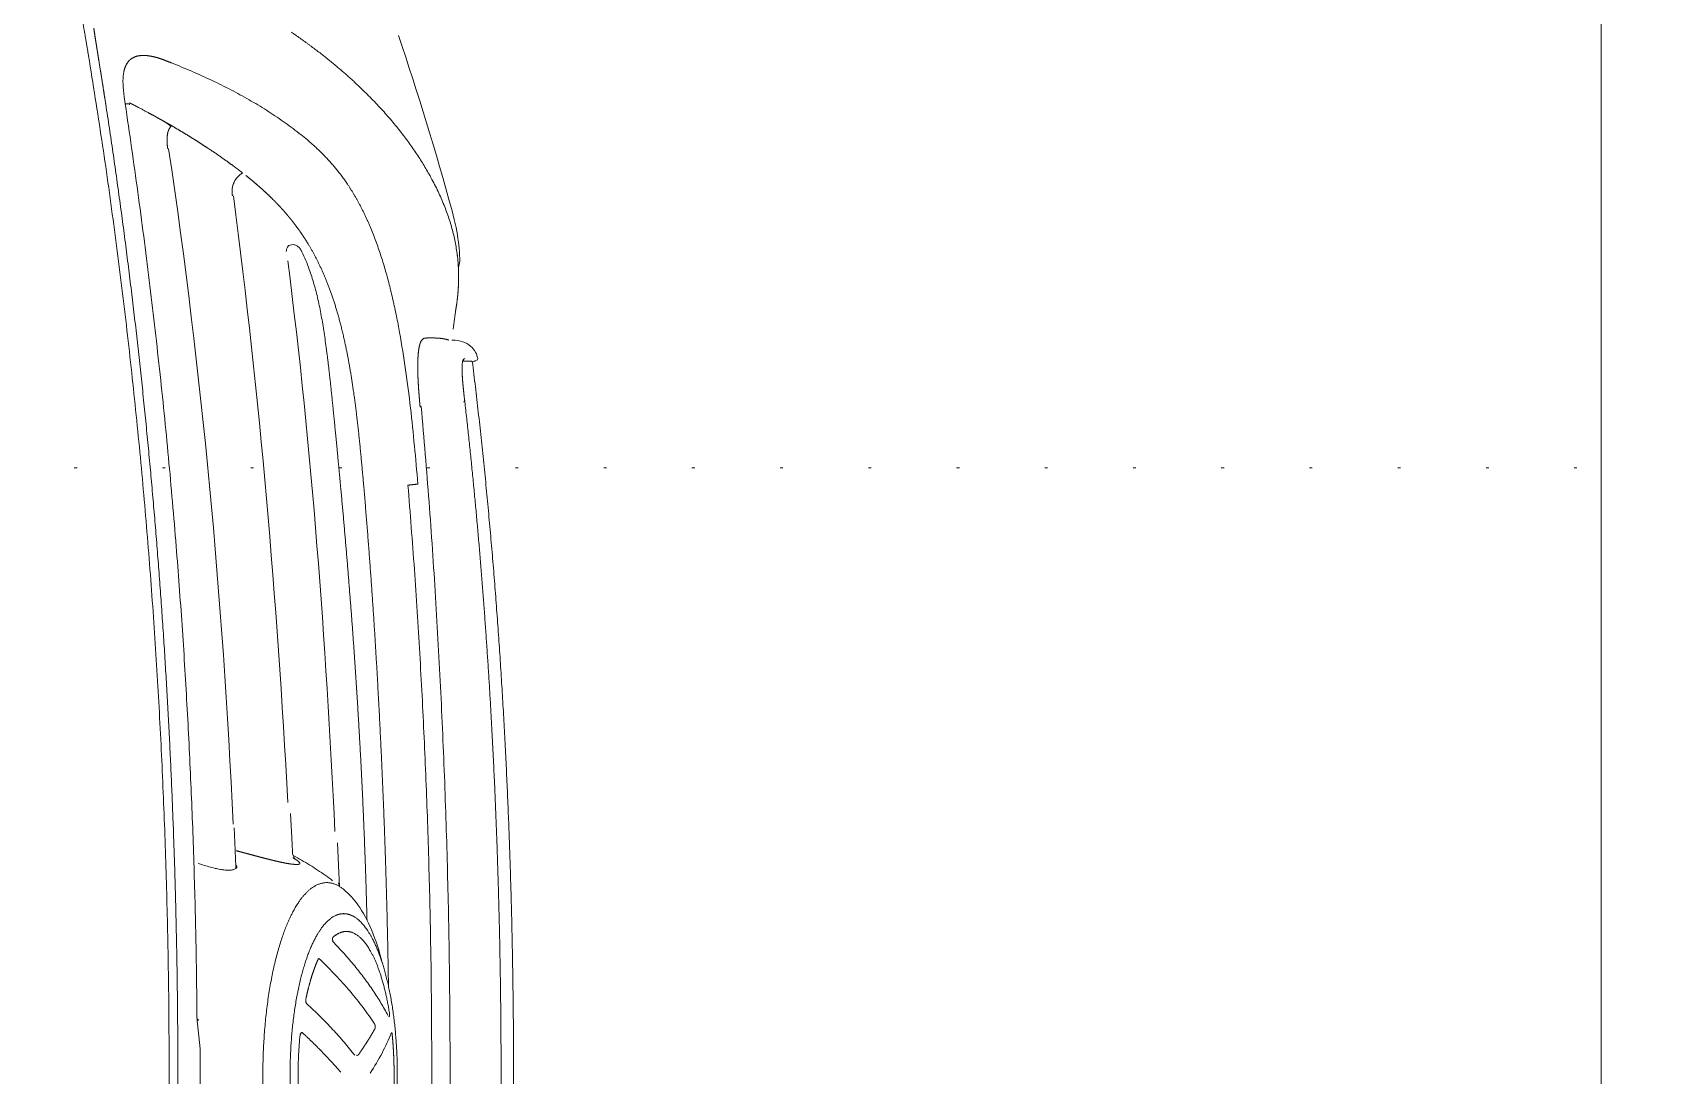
# Model space of a CAD drawing. Extents: x -2012 to 34975, y -1043 to 8321.
# Drawn here: x 31176.5 to 31235.6, y 1037.3 to 1075.4 of the extents above; entities that cross this region are included whole.
import ezdxf
from ezdxf.xclip import XClip

# ---------------------------------------------------------------- set-up
doc = ezdxf.new("R2010")
doc.units = 0
doc.header["$LTSCALE"] = 25
doc.header["$XCLIPFRAME"] = 0
doc.header["$PDMODE"] = 1
doc.linetypes.add('DOT2', pattern=[0.125, 0, -0.125])
doc.layers.get('0').update_dxf_attribs({"color": 9, "lineweight": 9})
for name, color, linetype, lineweight in [('04', 9, 'Continuous', 9), ('06D', 9, 'Continuous', 9), ('20', 9, 'DOT2', 9)]:
    doc.layers.add(name, color=color, linetype=linetype, lineweight=lineweight)

# ---------------------------------------------------------------- blocks, each defined once
blk = doc.blocks.new('p-araba-polo')
for p, q in [((0.1157, -0.01977), (0.11462, -0.01066)), ((0.0636, -0.06898), (0.06387, -0.07386)), ((0.06387, -0.07388), (0.06438, -0.08475)), ((0.06854, -0.07272), (0.06886, -0.07295)), ((0.08109, -0.08663), (0.08157, -0.09555)), ((0.01422, -0.2609), (0.01391, -0.26097)), ((0.01508, -0.26079), (0.01402, -0.26094)), ((0.01503, -0.26079), (0.01425, -0.2609)), ((0.01831, -0.26121), (0.0184, -0.2612)), ((0.02002, -0.30334), (0.02013, -0.30423))]:
    blk.add_line(p, q)
at = {"flags": 128}
blk.add_lwpolyline([(0.08077, -0.08162), (0.08096, -0.08412), (0.08109, -0.08662)], dxfattribs=at)
for points, degree, knots in [([(0.15535, 0.37241), (0.15371, 0.36215), (0.15042, 0.34164), (0.14607, 0.31078), (0.14215, 0.27986), (0.13867, 0.24889), (0.13562, 0.21788), (0.133, 0.18682), (0.13079, 0.15573), (0.12899, 0.12462), (0.1276, 0.09348), (0.12662, 0.06233), (0.126, 0.03117), (0.12593, 0.01039), (0.12589, 0)], 3, [0, 0, 0, 0, 0.083333, 0.166666, 0.25, 0.333333, 0.416666, 0.5, 0.583333, 0.666666, 0.75, 0.833333, 0.916667, 1, 1, 1, 1]), ([(0.02319, 0), (0.02323, 0.01165), (0.02332, 0.03494), (0.02397, 0.06987), (0.02503, 0.10479), (0.02653, 0.1397), (0.02847, 0.17458), (0.03081, 0.20944), (0.03275, 0.23265), (0.03372, 0.24425)], 3, [0, 0, 0, 0, 0.142868, 0.285725, 0.428582, 0.571438, 0.714291, 0.857142, 1, 1, 1, 1]), ([(0.03859, 0.21554), (0.03779, 0.20529), (0.03618, 0.1848), (0.03423, 0.15403), (0.03262, 0.12325), (0.03139, 0.09244), (0.03052, 0.06163), (0.02999, 0.03082), (0.02993, 0.01027), (0.0299, 0)], 3, [0, 0, 0, 0, 0.14291, 0.285803, 0.428665, 0.571538, 0.714372, 0.857182, 1, 1, 1, 1]), ([(0.07876, 0), (0.07875, 0.00123), (0.07874, 0.0037), (0.0786, 0.00739), (0.07838, 0.01104), (0.07817, 0.01342), (0.07806, 0.01461)], 3, [0, 0, 0, 0, 0.25, 0.5, 0.75, 1, 1, 1, 1]), ([(0.11455, 0), (0.11456, 0.00178), (0.11456, 0.00534), (0.1146, 0.00889), (0.11462, 0.01066)], 3, [0, 0, 0, 0, 0.5, 1, 1, 1, 1]), ([(0.02319, 0), (0.02323, -0.01165), (0.02332, -0.03494), (0.02397, -0.06987), (0.02503, -0.10479), (0.02653, -0.1397), (0.02847, -0.17458), (0.03081, -0.20944), (0.03275, -0.23265), (0.03372, -0.24425)], 3, [0, 0, 0, 0, 0.142868, 0.285725, 0.428582, 0.571438, 0.714291, 0.857142, 1, 1, 1, 1]), ([(0.03859, -0.21554), (0.03779, -0.20529), (0.03618, -0.1848), (0.03423, -0.15403), (0.03262, -0.12324), (0.03139, -0.09244), (0.03052, -0.06163), (0.02999, -0.03082), (0.02993, -0.01027), (0.0299, 0)], 3, [0, 0, 0, 0, 0.14291, 0.285803, 0.428665, 0.571538, 0.714372, 0.857182, 1, 1, 1, 1]), ([(0.07876, 0), (0.07875, -0.00123), (0.07874, -0.0037), (0.0786, -0.00739), (0.07838, -0.01104), (0.07817, -0.01342), (0.07806, -0.01461)], 3, [0, 0, 0, 0, 0.25, 0.5, 0.75, 1, 1, 1, 1]), ([(0.11455, 0), (0.11456, -0.00178), (0.11456, -0.00534), (0.1146, -0.00888), (0.11462, -0.01066)], 3, [0, 0, 0, 0, 0.5, 1, 1, 1, 1]), ([(0.15535, -0.37241), (0.15371, -0.36215), (0.15042, -0.34164), (0.14607, -0.31078), (0.14215, -0.27986), (0.13867, -0.24889), (0.13562, -0.21788), (0.133, -0.18682), (0.13079, -0.15573), (0.12899, -0.12462), (0.1276, -0.09348), (0.12662, -0.06233), (0.126, -0.03117), (0.12593, -0.01039), (0.12589, 0)], 3, [0, 0, 0, 0, 0.083333, 0.166666, 0.25, 0.333333, 0.416666, 0.5, 0.583333, 0.666666, 0.75, 0.833333, 0.916667, 1, 1, 1, 1]), ([(0.07565, -0.02604), (0.07398, -0.02447), (0.07064, -0.02134), (0.06608, -0.01661), (0.06182, -0.01188), (0.05929, -0.00871), (0.05803, -0.00713)], 3, [0, 0, 0, 0, 0.25, 0.5, 0.750001, 1, 1, 1, 1]), ([(0.05847, -0.00759), (0.05844, -0.00759), (0.0584, -0.00758), (0.0584, -0.00761), (0.05841, -0.00762)], 3, [0, 0, 0, 0, 0.500023, 1, 1, 1, 1]), ([(0.04437, -0.01477), (0.04439, -0.0149), (0.04442, -0.01517), (0.0445, -0.01543), (0.04459, -0.01554), (0.04464, -0.01545), (0.04467, -0.01541)], 3, [0, 0, 0, 0, 0.250017, 0.50001, 0.749992, 1, 1, 1, 1]), ([(0.07806, -0.01461), (0.07801, -0.01474), (0.07791, -0.01501), (0.07775, -0.01496), (0.07768, -0.01494)], 3, [0, 0, 0, 0, 0.500677, 1, 1, 1, 1]), ([(0.04536, -0.02149), (0.04535, -0.02157), (0.04533, -0.02174), (0.04533, -0.02205), (0.04535, -0.02238), (0.04537, -0.02258), (0.04539, -0.02268)], 3, [0, 0, 0, 0, 0.252843, 0.501765, 0.750957, 1, 1, 1, 1]), ([(0.04557, -0.02131), (0.04555, -0.02128), (0.0455, -0.02121), (0.04544, -0.02122), (0.04539, -0.02131), (0.04537, -0.02143), (0.04536, -0.02149)], 3, [0, 0, 0, 0, 0.250438, 0.501916, 0.753209, 1, 1, 1, 1]), ([(0.04593, -0.02173), (0.04675, -0.02323), (0.04839, -0.02623), (0.05128, -0.03074), (0.05448, -0.03526), (0.05803, -0.03978), (0.06189, -0.04429), (0.06473, -0.04729), (0.06616, -0.04879)], 3, [0, 0, 0, 0, 0.16668, 0.33334, 0.5, 0.66666, 0.83332, 1, 1, 1, 1]), ([(0.0508, -0.01862), (0.05147, -0.01961), (0.0528, -0.02159), (0.0557, -0.02556), (0.05967, -0.03052), (0.06413, -0.03547), (0.06796, -0.03943), (0.06999, -0.0414), (0.07101, -0.04238)], 3, [0, 0, 0, 0, 0.125004, 0.250006, 0.499999, 0.749992, 0.874995, 1, 1, 1, 1]), ([(0.08008, -0.02337), (0.08008, -0.02337), (0.08008, -0.02337), (0.08008, -0.02337), (0.08008, -0.02337), (0.08008, -0.02337), (0.08008, -0.02337)], 3, [0, 0, 0, 0, 1, 1, 1, 1, 1, 1, 1]), ([(0.08008, -0.02338), (0.08008, -0.02338), (0.08008, -0.02338), (0.08008, -0.02338), (0.08008, -0.02338), (0.08008, -0.02338), (0.08008, -0.02338)], 3, [0, 0, 0, 0, 1, 1, 1, 1, 1, 1, 1]), ([(0.08022, -0.02243), (0.08022, -0.02243), (0.08022, -0.02243), (0.08022, -0.02243), (0.08022, -0.02243), (0.08022, -0.02243), (0.08022, -0.02243)], 3, [0, 0, 0, 0, 1, 1, 1, 1, 1, 1, 1]), ([(0.08034, -0.02153), (0.08034, -0.02153), (0.08034, -0.02153), (0.08034, -0.02153), (0.08034, -0.02153), (0.08034, -0.02153), (0.08034, -0.02153)], 3, [0, 0, 0, 0, 1, 1, 1, 1, 1, 1, 1]), ([(0.08034, -0.02153), (0.08034, -0.02153), (0.08034, -0.02153), (0.08034, -0.02153), (0.08034, -0.02153), (0.08034, -0.02153), (0.08034, -0.02153)], 3, [0, 0, 0, 0, 1, 1, 1, 1, 1, 1, 1]), ([(0.12331, -0.19317), (0.12257, -0.18355), (0.1211, -0.16432), (0.11934, -0.13544), (0.11789, -0.10654), (0.11681, -0.07763), (0.11603, -0.04871), (0.11581, -0.02942), (0.1157, -0.01977)], 3, [0, 0, 0, 0, 0.166667, 0.333329, 0.499994, 0.666662, 0.833329, 1, 1, 1, 1]), ([(0.07595, -0.02748), (0.07597, -0.02735), (0.076, -0.02709), (0.07595, -0.02665), (0.07583, -0.02626), (0.07571, -0.02611), (0.07565, -0.02604)], 3, [0, 0, 0, 0, 0.250006, 0.500022, 0.750005, 1, 1, 1, 1]), ([(0.048, -0.04094), (0.05018, -0.04959), (0.05426, -0.05961), (0.05988, -0.06592), (0.06207, -0.06774)], 3, [0, 0, 0, 0, 0.724927, 1, 1, 1, 1]), ([(0.07101, -0.04238), (0.07105, -0.04241), (0.07112, -0.04247), (0.07123, -0.04247), (0.07133, -0.04241), (0.07139, -0.04232), (0.07141, -0.04227)], 3, [0, 0, 0, 0, 0.250044, 0.499974, 0.749882, 1, 1, 1, 1]), ([(0.06616, -0.04935), (0.06615, -0.04925), (0.06612, -0.04905), (0.06604, -0.04878), (0.06594, -0.04855), (0.06586, -0.04845), (0.06582, -0.0484)], 3, [0, 0, 0, 0, 0.249941, 0.499809, 0.750049, 1, 1, 1, 1]), ([(0.08058, -0.08018), (0.07851, -0.07902), (0.07436, -0.0767), (0.0707, -0.07421), (0.06887, -0.07296)], 3, [0, 0, 0, 0, 0.497743, 1, 1, 1, 1]), ([(0.10149, -0.07539), (0.10181, -0.07523), (0.10246, -0.07491), (0.10383, -0.07473), (0.10544, -0.07479), (0.10723, -0.07505), (0.10848, -0.07533), (0.10911, -0.07547)], 3, [0, 0, 0, 0, 0.19954, 0.398751, 0.598409, 0.798825, 1, 1, 1, 1]), ([(0.10911, -0.07547), (0.10986, -0.07566), (0.11136, -0.07604), (0.11341, -0.07666), (0.11472, -0.07708), (0.11525, -0.07726)], 3, [0, 0, 0, 0, 0.371057, 0.742346, 1, 1, 1, 1]), ([(0.08063, -0.07935), (0.08057, -0.07931), (0.08015, -0.07902), (0.07942, -0.07822), (0.08107, -0.08062), (0.08077, -0.08162)], 3, [0, 0, 0, 0, 0.049965, 0.344308, 1, 1, 1, 1]), ([(0.14194, -0.35489), (0.14038, -0.34415), (0.13726, -0.32267), (0.1331, -0.29037), (0.12936, -0.25802), (0.12604, -0.22562), (0.12422, -0.20399), (0.12331, -0.19317)], 3, [0, 0, 0, 0, 0.2, 0.4, 0.6, 0.8, 1, 1, 1, 1]), ([(0.03499, -0.21596), (0.03539, -0.22059), (0.03619, -0.22988), (0.03764, -0.24381), (0.03936, -0.25775), (0.04088, -0.26679), (0.04165, -0.27132)], 3, [0, 0, 0, 0, 0.247766, 0.497058, 0.747807, 1, 1, 1, 1]), ([(0.03497, -0.26164), (0.03499, -0.26094), (0.03504, -0.25954), (0.03502, -0.25729), (0.03495, -0.25499), (0.03487, -0.25343), (0.03483, -0.25265)], 3, [0, 0, 0, 0, 0.251327, 0.501735, 0.751271, 1, 1, 1, 1]), ([(0.01309, -0.2618), (0.0133, -0.26283), (0.01419, -0.26501), (0.01736, -0.26792), (0.01902, -0.26832), (0.02261, -0.26858)], 3, [0, 0, 0, 0, 0.07302, 0.262364, 1, 1, 1, 1]), ([(0.01398, -0.26095), (0.01399, -0.26095), (0.014, -0.26095), (0.01401, -0.26095), (0.01402, -0.26094)], 2, [0, 0, 0, 0.5, 0.5, 1, 1, 1]), ([(0.03376, -0.26826), (0.03391, -0.26794), (0.03421, -0.26731), (0.03457, -0.2658), (0.03484, -0.26392), (0.03493, -0.2624), (0.03497, -0.26164)], 3, [0, 0, 0, 0, 0.249651, 0.50002, 0.750356, 1, 1, 1, 1]), ([(0.06837, -0.265), (0.06866, -0.26712), (0.06923, -0.27135), (0.07026, -0.27751), (0.07147, -0.28345), (0.07291, -0.28911), (0.07443, -0.29383), (0.07594, -0.29774), (0.07691, -0.29982), (0.07741, -0.30088)], 3, [0, 0, 0, 0, 0.158147, 0.316114, 0.473938, 0.631662, 0.789307, 0.893445, 1, 1, 1, 1]), ([(0.01999, -0.26657), (0.01999, -0.26657), (0.01999, -0.26657), (0.01999, -0.26657), (0.01999, -0.26657), (0.01999, -0.26657), (0.01999, -0.26657), (0.01999, -0.26657), (0.01999, -0.26657), (0.01999, -0.26657), (0.01999, -0.26657)], 5, [0, 0, 0, 0, 0, 0, 1, 1, 1, 1, 1, 1, 1, 1, 1, 1, 1]), ([(0.01999, -0.26657), (0.01999, -0.26657), (0.01999, -0.26657), (0.01999, -0.26657), (0.01999, -0.26657), (0.01999, -0.26657), (0.01999, -0.26657), (0.01999, -0.26657), (0.01999, -0.26657), (0.01999, -0.26657), (0.01999, -0.26657)], 5, [0, 0, 0, 0, 0, 0, 1, 1, 1, 1, 1, 1, 1, 1, 1, 1, 1]), ([(0.0239, -0.26865), (0.02396, -0.26867), (0.02449, -0.26882), (0.02513, -0.26895), (0.0257, -0.26906)], 3, [0, 0, 0, 0, 0.111026, 1, 1, 1, 1]), ([(0.02465, -0.26849), (0.02465, -0.26849), (0.02465, -0.26849), (0.02465, -0.26849), (0.02465, -0.26849), (0.02465, -0.26849), (0.02465, -0.26849)], 3, [0, 0, 0, 0, 1, 1, 1, 1, 1, 1, 1]), ([(0.03194, -0.26932), (0.03225, -0.26933), (0.03288, -0.26935), (0.03347, -0.26862), (0.03376, -0.26826)], 3, [0, 0, 0, 0, 0.496902, 1, 1, 1, 1]), ([(0.04165, -0.27132), (0.04203, -0.27334), (0.04278, -0.27737), (0.04406, -0.28325), (0.04544, -0.28896), (0.04694, -0.29445), (0.04857, -0.29971), (0.0503, -0.30474), (0.05156, -0.30787), (0.05219, -0.30944)], 3, [0, 0, 0, 0, 0.14299, 0.285846, 0.42866, 0.571442, 0.714235, 0.857051, 1, 1, 1, 1]), ([(0.02048, -0.29888), (0.02041, -0.29825), (0.02028, -0.29696), (0.02021, -0.29567), (0.02017, -0.29502)], 3, [0, 0, 0, 0, 0.490502, 1, 1, 1, 1]), ([(0.03087, -0.32921), (0.02996, -0.32752), (0.02813, -0.32416), (0.02588, -0.31916), (0.02397, -0.3142), (0.02245, -0.3093), (0.02127, -0.30444), (0.0208, -0.30124), (0.02057, -0.29965)], 3, [0, 0, 0, 0, 0.166666, 0.333333, 0.5, 0.666667, 0.833333, 1, 1, 1, 1]), ([(0.08213, -0.30309), (0.08231, -0.30294), (0.08266, -0.30264), (0.08298, -0.30186), (0.08305, -0.30126), (0.08309, -0.30097)], 3, [0, 0, 0, 0, 0.331791, 0.664325, 1, 1, 1, 1]), ([(0.07829, -0.30231), (0.07842, -0.30245), (0.07868, -0.30272), (0.07901, -0.30293), (0.07917, -0.30303)], 3, [0, 0, 0, 0, 0.498736, 1, 1, 1, 1]), ([(0.07917, -0.30303), (0.0795, -0.30317), (0.08014, -0.30346), (0.08126, -0.30351), (0.08184, -0.30323), (0.08213, -0.30309)], 3, [0, 0, 0, 0, 0.334219, 0.667128, 1, 1, 1, 1]), ([(0.05406, -0.35898), (0.05263, -0.35753), (0.04977, -0.35464), (0.04589, -0.35034), (0.0423, -0.34605), (0.03901, -0.3418), (0.03602, -0.33757), (0.03327, -0.33337), (0.03167, -0.33059), (0.03087, -0.32921)], 3, [0, 0, 0, 0, 0.142856, 0.285712, 0.428569, 0.571427, 0.714284, 0.857142, 1, 1, 1, 1]), ([(0.0785, -0.34425), (0.08038, -0.34568), (0.08415, -0.34852), (0.09024, -0.35258), (0.09664, -0.35644), (0.10334, -0.3601), (0.11033, -0.36355), (0.11757, -0.36683), (0.12258, -0.36889), (0.12509, -0.36991)], 3, [0, 0, 0, 0, 0.142744, 0.285902, 0.429075, 0.572117, 0.714996, 0.857678, 1, 1, 1, 1]), ([(0.12523, -0.34664), (0.1257, -0.34703), (0.12663, -0.34782), (0.12772, -0.34846), (0.12827, -0.34879)], 3, [0, 0, 0, 0, 0.497077, 1, 1, 1, 1]), ([(0.14187, -0.35443), (0.14187, -0.35443), (0.14187, -0.35443), (0.14187, -0.35443), (0.14187, -0.35443), (0.14187, -0.35443), (0.14187, -0.35443), (0.14187, -0.35443), (0.14187, -0.35443), (0.14187, -0.35443), (0.14187, -0.35443)], 5, [0, 0, 0, 0, 0, 0, 1, 1, 1, 1, 1, 1.000001, 1.000001, 1.000001, 1.000001, 1.000001, 1.000001]), ([(0.14187, -0.35443), (0.14187, -0.35443), (0.14187, -0.35443), (0.14187, -0.35443), (0.14187, -0.35443), (0.14187, -0.35443), (0.14187, -0.35443), (0.14187, -0.35443), (0.14187, -0.35443), (0.14187, -0.35443), (0.14187, -0.35443)], 5, [0, 0, 0, 0, 0, 0, 1, 1, 1, 1, 1, 1.000001, 1.000001, 1.000001, 1.000001, 1.000001, 1.000001]), ([(0.15164, -0.37105), (0.15194, -0.37296), (0.15256, -0.37679), (0.15315, -0.38062), (0.15345, -0.38254)], 3, [0, 0, 0, 0, 0.500002, 1, 1, 1, 1])]:
    blk.add_open_spline(points, degree=degree, knots=knots)
for points, degree in [([(0.12271, 0), (0.12272, 0.07123), (0.12528, 0.14246), (0.13042, 0.21356), (0.13824, 0.28443), (0.14908, 0.35484)], 5), ([(0.01508, 0.26079), (0.0105, 0.2237), (0.00687, 0.18651), (0.00409, 0.14926), (0.00205, 0.11197), (0.00069, 0.07466), (0, 0.03733), (0, 0)], 7), ([(0.00457, 0), (0.00457, 0.04924), (0.00586, 0.09856), (0.00836, 0.14784), (0.01224, 0.19704), (0.01783, 0.24604)], 5), ([(0.06162, 0.06735), (0.06757, 0.07265), (0.07406, 0.07241), (0.08041, 0.06604), (0.08585, 0.05387), (0.08973, 0.03731), (0.09163, 0.01856), (0.09163, 0)], 7), ([(0.04249, 0), (0.04249, 0.01509), (0.04403, 0.03018), (0.04712, 0.04349), (0.05145, 0.05322), (0.05641, 0.05836), (0.06143, 0.05887)], 6), ([(0.06143, 0.05887), (0.06667, 0.05941), (0.07196, 0.05488), (0.07664, 0.04523), (0.08001, 0.03151), (0.08169, 0.01575), (0.08169, 0)], 6), ([(0.04437, 0.01477), (0.04417, 0.01272), (0.044, 0.01064), (0.04387, 0.00853), (0.04377, 0.00641), (0.0437, 0.00428), (0.04367, 0.00214), (0.04367, 0)], 7), ([(0, 0), (-0.00005, 0), (-0.00006, 0), (-0.00005, 0), (-0.00003, 0), (0, 0)], 5), ([(0, 0), (-0.00005, 0), (-0.00006, 0), (-0.00005, 0), (-0.00003, 0), (0, 0)], 5), ([(0.01508, -0.26079), (0.0105, -0.2237), (0.00687, -0.18651), (0.00409, -0.14926), (0.00205, -0.11197), (0.00069, -0.07466), (0, -0.03733), (0, 0)], 7), ([(0.00457, 0), (0.00457, -0.04924), (0.00586, -0.09856), (0.00836, -0.14784), (0.01224, -0.19704), (0.01783, -0.24604)], 5), ([(0.04249, 0), (0.04249, -0.01509), (0.04403, -0.03018), (0.04712, -0.04349), (0.05145, -0.05321), (0.05641, -0.05836), (0.06143, -0.05887)], 6), ([(0.04437, -0.01477), (0.04417, -0.01272), (0.044, -0.01064), (0.04387, -0.00853), (0.04377, -0.00641), (0.0437, -0.00428), (0.04367, -0.00214), (0.04367, 0)], 7), ([(0.06143, -0.05887), (0.06667, -0.0594), (0.07196, -0.05488), (0.07664, -0.04523), (0.08001, -0.03151), (0.08169, -0.01575), (0.08169, 0)], 6), ([(0.06162, -0.06735), (0.06757, -0.07265), (0.07406, -0.07241), (0.08041, -0.06604), (0.08585, -0.05387), (0.08973, -0.03731), (0.09163, -0.01855), (0.09163, 0)], 7), ([(0.12271, 0), (0.12272, -0.07123), (0.12528, -0.14246), (0.13042, -0.21356), (0.13824, -0.28443), (0.14908, -0.35484)], 5), ([(0.05237, -0.00064), (0.04922, -0.0055), (0.04666, -0.01037), (0.04469, -0.01521)], 3), ([(0.07722, -0.01541), (0.07498, -0.01335), (0.07282, -0.01129), (0.07073, -0.00922), (0.06872, -0.00714), (0.06679, -0.00507), (0.06495, -0.00299), (0.06318, -0.00091)], 7), ([(0.05071, -0.01679), (0.05148, -0.01541), (0.05229, -0.01403), (0.05314, -0.01266), (0.05402, -0.01128), (0.05494, -0.00989), (0.05589, -0.00851), (0.05688, -0.00713)], 7), ([(0.05749, -0.00712), (0.05724, -0.00709), (0.05697, -0.00701), (0.05688, -0.00713)], 3), ([(0.05688, -0.00713), (0.05697, -0.00701), (0.05724, -0.00709), (0.05749, -0.00712)], 3), ([(0.04467, -0.01541), (0.04463, -0.01551), (0.04458, -0.01554), (0.04453, -0.01551), (0.04448, -0.01539), (0.04443, -0.01522), (0.0444, -0.01501), (0.04437, -0.01477)], 7), ([(0.0506, -0.01775), (0.05059, -0.01758), (0.05059, -0.0174), (0.0506, -0.01723), (0.05061, -0.01708), (0.05064, -0.01696), (0.05067, -0.01686), (0.05071, -0.01679)], 7), ([(0.07783, -0.01477), (0.07781, -0.01501), (0.07775, -0.01522), (0.07768, -0.01539), (0.07756, -0.01551), (0.07745, -0.01554), (0.07733, -0.01551), (0.07722, -0.01541)], 7), ([(0.07768, -0.01494), (0.07773, -0.01499), (0.0778, -0.01501), (0.07786, -0.01499), (0.07793, -0.01493), (0.07799, -0.01484), (0.07803, -0.01473), (0.07806, -0.01461)], 7), ([(0.04539, -0.02268), (0.04536, -0.02251), (0.04534, -0.02233), (0.04533, -0.02214), (0.04532, -0.02195), (0.04533, -0.02178), (0.04534, -0.02162), (0.04536, -0.02149)], 7), ([(0.04536, -0.02149), (0.04537, -0.02138), (0.0454, -0.02129), (0.04543, -0.02122), (0.04546, -0.0212), (0.0455, -0.0212), (0.04553, -0.02124), (0.04557, -0.02131)], 7), ([(0.06601, -0.05027), (0.06264, -0.05324), (0.05904, -0.05386), (0.05544, -0.05185), (0.05206, -0.04739), (0.04917, -0.04061), (0.0469, -0.03219), (0.04539, -0.02268)], 7), ([(0.0508, -0.01862), (0.05076, -0.01855), (0.05072, -0.01846), (0.05069, -0.01835), (0.05065, -0.01822), (0.05063, -0.01807), (0.05061, -0.01792), (0.0506, -0.01775)], 7), ([(0.11564, -0.01992), (0.11533, -0.01994), (0.11515, -0.01999), (0.11511, -0.02009), (0.11525, -0.02021), (0.11559, -0.02035)], 5), ([(0.11564, -0.01992), (0.11533, -0.01994), (0.11515, -0.01999), (0.11511, -0.02009), (0.11525, -0.02021), (0.11559, -0.02035)], 5), ([(0.11559, -0.02035), (0.11562, -0.02023), (0.11564, -0.02011), (0.11566, -0.01999), (0.11568, -0.01987), (0.1157, -0.01977)], 5), ([(0.07595, -0.02748), (0.07545, -0.02994), (0.07489, -0.03231), (0.07428, -0.03457), (0.07363, -0.0367), (0.07293, -0.0387), (0.07219, -0.04056), (0.07141, -0.04227)], 7), ([(0.05472, -0.21463), (0.05276, -0.19201), (0.05109, -0.16934), (0.04966, -0.14664), (0.04846, -0.12392), (0.04745, -0.10118), (0.04665, -0.07843), (0.04607, -0.05568), (0.04574, -0.03292)], 8), ([(0.04574, -0.03292), (0.04607, -0.05568), (0.04665, -0.07843), (0.04745, -0.10118), (0.04846, -0.12392), (0.04966, -0.14664), (0.05109, -0.16934), (0.05276, -0.19201), (0.05472, -0.21463)], 8), ([(0.07141, -0.04227), (0.07137, -0.04236), (0.07133, -0.04243), (0.07127, -0.04248), (0.0712, -0.0425), (0.07113, -0.04248), (0.07107, -0.04244), (0.07101, -0.04238)], 7), ([(0.06616, -0.04935), (0.06618, -0.04954), (0.06619, -0.04972), (0.06618, -0.04989), (0.06615, -0.05002), (0.06611, -0.05013), (0.06607, -0.05022), (0.06601, -0.05027)], 7), ([(0.06311, -0.21382), (0.0613, -0.19427), (0.05965, -0.17468), (0.05811, -0.15505), (0.05683, -0.13538), (0.0557, -0.11569), (0.05477, -0.09598), (0.05407, -0.07626), (0.05357, -0.05655)], 8), ([(0.05357, -0.05655), (0.05407, -0.07626), (0.05477, -0.09598), (0.0557, -0.11569), (0.05683, -0.13538), (0.05811, -0.15505), (0.05965, -0.17468), (0.0613, -0.19427), (0.06311, -0.21382)], 8), ([(0.0636, -0.06896), (0.06362, -0.06909), (0.06365, -0.06925), (0.0637, -0.06941), (0.06376, -0.06958), (0.06384, -0.06976), (0.06393, -0.06994), (0.06402, -0.07013)], 7), ([(0.06887, -0.07296), (0.06796, -0.07229), (0.06705, -0.07162), (0.06618, -0.07095)], 3), ([(0.06885, -0.07294), (0.06885, -0.07295), (0.06886, -0.07295), (0.06887, -0.07296)], 3), ([(0.06885, -0.07294), (0.06885, -0.07295), (0.06886, -0.07295), (0.06887, -0.07296)], 3), ([(0.10149, -0.07539), (0.10134, -0.07549), (0.10119, -0.07559), (0.10109, -0.07573), (0.10106, -0.0759), (0.1011, -0.0761), (0.10121, -0.07632), (0.10138, -0.07656)], 7), ([(0.10149, -0.07539), (0.10164, -0.07912), (0.1018, -0.08284), (0.10196, -0.08657), (0.10213, -0.0903)], 4), ([(0.07865, -0.07693), (0.07826, -0.07699), (0.07796, -0.07707), (0.07788, -0.07726), (0.07808, -0.07756), (0.07853, -0.07796), (0.07918, -0.07844), (0.07998, -0.07896)], 7), ([(0.07865, -0.07693), (0.07826, -0.07699), (0.07796, -0.07707), (0.07788, -0.07726), (0.07808, -0.07756), (0.07853, -0.07796), (0.07918, -0.07844), (0.07998, -0.07896)], 7), ([(0.08519, -0.07775), (0.08397, -0.07749), (0.08282, -0.07726), (0.08176, -0.07708), (0.08079, -0.07694), (0.07993, -0.07687), (0.07921, -0.07686), (0.07865, -0.07693)], 7), ([(0.08519, -0.07775), (0.0864, -0.07802), (0.08768, -0.07831), (0.089, -0.07864), (0.09037, -0.07899), (0.09178, -0.07935), (0.0932, -0.07973), (0.09465, -0.08012)], 7), ([(0.10138, -0.08192), (0.1004, -0.08166), (0.09943, -0.0814), (0.09846, -0.08114), (0.0975, -0.08088), (0.09655, -0.08062), (0.09559, -0.08037), (0.09465, -0.08012)], 7), ([(0.06529, -0.08893), (0.0687, -0.15862), (0.07363, -0.22828), (0.08254, -0.2975)], 3), ([(0.1025, -0.09158), (0.10631, -0.1742), (0.11391, -0.25667), (0.12608, -0.33849)], 3), ([(0.08248, -0.09953), (0.08654, -0.17365), (0.09271, -0.24768), (0.10242, -0.32128)], 3), ([(0.03859, -0.21554), (0.03749, -0.21565), (0.03639, -0.21576), (0.03565, -0.21584), (0.03532, -0.2159), (0.03499, -0.21596)], 5), ([(0.03859, -0.21554), (0.03749, -0.21565), (0.03639, -0.21576), (0.03565, -0.21584), (0.03532, -0.2159), (0.03499, -0.21596)], 5), ([(0.05472, -0.21463), (0.05545, -0.223), (0.05619, -0.23116), (0.057, -0.23901), (0.05791, -0.2466), (0.05894, -0.25375), (0.06014, -0.26062), (0.06152, -0.26706)], 7), ([(0.06311, -0.21382), (0.06401, -0.22347), (0.06489, -0.23274), (0.06574, -0.24156), (0.06657, -0.24988), (0.06741, -0.25769), (0.06837, -0.265)], 6), ([(0.01783, -0.24604), (0.01779, -0.24604), (0.01798, -0.24602), (0.01826, -0.24599)], 3), ([(0.01783, -0.24604), (0.01805, -0.24795), (0.01827, -0.24986), (0.01847, -0.25175), (0.01864, -0.25355), (0.01876, -0.25522), (0.01882, -0.2567), (0.01883, -0.25795)], 7), ([(0.03372, -0.24425), (0.03385, -0.24424), (0.03396, -0.24423), (0.03408, -0.24422), (0.03414, -0.24422), (0.03417, -0.24421)], 5), ([(0.03417, -0.24421), (0.03414, -0.24422), (0.03408, -0.24422), (0.03396, -0.24423), (0.03385, -0.24424), (0.03372, -0.24425)], 5), ([(0.03417, -0.24421), (0.03432, -0.24589), (0.03447, -0.24758), (0.03461, -0.24927), (0.03473, -0.25096), (0.03483, -0.25265)], 5), ([(0.03483, -0.25265), (0.03494, -0.25452), (0.03502, -0.25639), (0.03506, -0.25822), (0.03505, -0.26), (0.03497, -0.26164)], 5), ([(0.01883, -0.25795), (0.01884, -0.2596), (0.01875, -0.26091), (0.01853, -0.2615), (0.01828, -0.26174), (0.01803, -0.26176), (0.01777, -0.26178)], 6), ([(0.01353, -0.26112), (0.01334, -0.26117), (0.01317, -0.26128), (0.01309, -0.26179)], 3), ([(0.01382, -0.261), (0.01385, -0.26099), (0.01388, -0.26098), (0.01391, -0.26097), (0.01394, -0.26096), (0.01398, -0.26095)], 5), ([(0.01398, -0.26095), (0.01398, -0.26095), (0.01399, -0.26095), (0.01399, -0.26095), (0.014, -0.26095), (0.014, -0.26095), (0.01401, -0.26094), (0.01402, -0.26094)], 7), ([(0.01402, -0.26094), (0.01409, -0.26092), (0.01415, -0.2609), (0.01452, -0.26087)], 3), ([(0.01402, -0.26094), (0.01404, -0.26094), (0.01407, -0.26093), (0.01411, -0.26092), (0.01416, -0.26091), (0.01423, -0.2609), (0.01431, -0.26089), (0.01442, -0.26088)], 7), ([(0.01508, -0.26079), (0.01503, -0.26079), (0.01502, -0.26079), (0.01503, -0.26079), (0.01505, -0.26079), (0.01508, -0.26079)], 5), ([(0.01508, -0.26079), (0.01503, -0.26079), (0.01502, -0.26079), (0.01503, -0.26079), (0.01505, -0.26079), (0.01508, -0.26079)], 5), ([(0.01508, -0.26079), (0.01681, -0.26084), (0.01855, -0.26088)], 2), ([(0.01819, -0.26122), (0.01824, -0.26122), (0.0183, -0.26121), (0.01836, -0.2612), (0.01842, -0.26119)], 4), ([(0.01844, -0.26119), (0.0184, -0.2612), (0.01836, -0.26121), (0.01831, -0.26121), (0.01827, -0.26122), (0.01823, -0.26122), (0.01819, -0.26122)], 6), ([(0.03497, -0.26164), (0.03489, -0.26351), (0.03473, -0.2652), (0.03447, -0.26662), (0.03413, -0.2676), (0.03376, -0.26826)], 5), ([(0.0257, -0.26906), (0.02524, -0.26899), (0.02481, -0.2689), (0.02441, -0.2688), (0.02404, -0.2687), (0.02371, -0.26858)], 5), ([(0.0257, -0.26906), (0.02667, -0.26922), (0.02778, -0.26932), (0.02902, -0.26938), (0.03041, -0.26935), (0.03194, -0.26932)], 5), ([(0.03376, -0.26826), (0.03342, -0.26886), (0.03305, -0.26918), (0.03268, -0.2693), (0.0323, -0.26931), (0.03194, -0.26932)], 5), ([(0.06152, -0.26706), (0.06286, -0.27335), (0.06438, -0.27928), (0.06609, -0.28483), (0.06802, -0.29006), (0.07015, -0.2949), (0.07251, -0.29944), (0.07506, -0.30366)], 7), ([(0.02211, -0.27254), (0.02183, -0.27507), (0.02149, -0.27746), (0.02109, -0.27983)], 3), ([(0.02127, -0.27882), (0.02085, -0.28112), (0.02051, -0.28344), (0.02026, -0.28575), (0.0201, -0.28807), (0.02003, -0.29039), (0.02005, -0.2927), (0.02017, -0.29502)], 7), ([(0.02017, -0.29502), (0.01987, -0.29615), (0.01958, -0.29728), (0.01968, -0.29839)], 3), ([(0.01968, -0.29844), (0.01977, -0.29993), (0.01982, -0.30154), (0.02003, -0.30335)], 3), ([(0.02048, -0.29888), (0.0205, -0.29903), (0.02051, -0.29919), (0.02053, -0.29934), (0.02055, -0.29949), (0.02057, -0.29965)], 5), ([(0.02057, -0.29965), (0.02054, -0.29939), (0.02051, -0.29913), (0.02048, -0.29888)], 3), ([(0.02059, -0.29957), (0.02059, -0.29958), (0.02059, -0.29958), (0.02059, -0.29957), (0.02059, -0.29957), (0.02059, -0.29957), (0.02059, -0.29957), (0.02059, -0.29957)], 7), ([(0.02061, -0.29948), (0.02061, -0.29948), (0.02061, -0.29948), (0.02061, -0.29948)], 3), ([(0.07917, -0.30303), (0.07867, -0.30274), (0.07824, -0.30236), (0.07792, -0.30191), (0.07766, -0.3014), (0.07741, -0.30088)], 5), ([(0.02013, -0.30425), (0.02063, -0.30803), (0.02126, -0.31132), (0.0225, -0.31587)], 3), ([(0.08003, -0.31096), (0.07916, -0.30981), (0.0783, -0.30864), (0.07746, -0.30744), (0.07664, -0.30621), (0.07584, -0.30495), (0.07506, -0.30366)], 6), ([(0.05219, -0.30944), (0.05555, -0.31751), (0.05934, -0.32455), (0.06353, -0.33051), (0.06814, -0.3356), (0.07316, -0.34011), (0.0785, -0.34425)], 6), ([(0.08264, -0.31421), (0.08211, -0.31358), (0.08159, -0.31295), (0.08106, -0.31229), (0.08055, -0.31163), (0.08003, -0.31096)], 5), ([(0.02249, -0.31586), (0.02842, -0.33739), (0.03495, -0.35874), (0.04204, -0.37991)], 3), ([(0.08798, -0.32001), (0.08689, -0.31892), (0.0858, -0.31779), (0.08473, -0.31664), (0.08368, -0.31544), (0.08264, -0.31421)], 5), ([(0.09785, -0.32871), (0.09617, -0.32738), (0.09449, -0.326), (0.09283, -0.32458), (0.09118, -0.32311), (0.08957, -0.32159), (0.08798, -0.32001)], 6), ([(0.09905, -0.32966), (0.10052, -0.32868), (0.10212, -0.32774), (0.10319, -0.32465), (0.10299, -0.32309), (0.10275, -0.32128)], 5), ([(0.10275, -0.32128), (0.10299, -0.32309), (0.10319, -0.32465), (0.10212, -0.32774), (0.10052, -0.32868), (0.09905, -0.32966)], 5), ([(0.1016, -0.33161), (0.1011, -0.33124), (0.10061, -0.33086), (0.10009, -0.33047), (0.09957, -0.33007), (0.09905, -0.32966)], 5), ([(0.1117, -0.3387), (0.10844, -0.33655), (0.10593, -0.3348), (0.10351, -0.33304), (0.10251, -0.3323), (0.1016, -0.33161)], 5), ([(0.12827, -0.34879), (0.12613, -0.34758), (0.124, -0.34635), (0.12189, -0.34511), (0.1198, -0.34386), (0.11774, -0.34259), (0.1157, -0.34131), (0.11369, -0.34002), (0.1117, -0.3387)], 8), ([(0.1264, -0.33849), (0.12663, -0.34005), (0.12694, -0.34212), (0.12662, -0.34516), (0.12592, -0.34588), (0.12523, -0.34664)], 5), ([(0.1264, -0.3385), (0.12657, -0.33961), (0.12677, -0.34096), (0.12681, -0.3427), (0.12661, -0.3444), (0.12622, -0.34557), (0.12572, -0.34609), (0.12523, -0.34664)], 7), ([(0.12827, -0.34879), (0.1276, -0.34841), (0.12695, -0.348), (0.12634, -0.34757), (0.12576, -0.34712), (0.12523, -0.34664)], 5), ([(0.13716, -0.35363), (0.13426, -0.35211), (0.13245, -0.35111), (0.13109, -0.35037), (0.12966, -0.34957), (0.12827, -0.34879)], 5), ([(0.14038, -0.3553), (0.13997, -0.35509), (0.13957, -0.35489), (0.13917, -0.35468), (0.13877, -0.35447), (0.13836, -0.35426), (0.13796, -0.35405), (0.13756, -0.35384), (0.13716, -0.35363)], 8), ([(0.08112, -0.38106), (0.0747, -0.37663), (0.0688, -0.37221), (0.06336, -0.36777), (0.0585, -0.36337), (0.05406, -0.35898)], 5), ([(0.14194, -0.35489), (0.14125, -0.35489), (0.14057, -0.3549), (0.14019, -0.35486), (0.14018, -0.35478), (0.14048, -0.35469)], 5), ([(0.14048, -0.35469), (0.14018, -0.35478), (0.14019, -0.35486), (0.14057, -0.3549), (0.14125, -0.35489), (0.14194, -0.35489)], 5), ([(0.14142, -0.36949), (0.14236, -0.36786), (0.14295, -0.36574), (0.14311, -0.36258), (0.1425, -0.35872), (0.14194, -0.35489)], 5), ([(0.15164, -0.37105), (0.15127, -0.36873), (0.15089, -0.36642), (0.15052, -0.3641), (0.15016, -0.36179), (0.14979, -0.35947), (0.14943, -0.35716), (0.14908, -0.35484)], 7), ([(0.14908, -0.35484), (0.14993, -0.36024), (0.15078, -0.36564), (0.15164, -0.37105)], 3), ([(0.12509, -0.36991), (0.12699, -0.37068), (0.12886, -0.37141), (0.13079, -0.37205), (0.13273, -0.37248), (0.13455, -0.37258)], 5), ([(0.12509, -0.36991), (0.12699, -0.37068), (0.12886, -0.37141), (0.13079, -0.37205), (0.13273, -0.37248), (0.13455, -0.37258)], 5), ([(0.13455, -0.37258), (0.13593, -0.37266), (0.1373, -0.3726), (0.13863, -0.37224), (0.13979, -0.37162), (0.14067, -0.37077), (0.14142, -0.36949)], 6), ([(0.13455, -0.37258), (0.1362, -0.37268), (0.13785, -0.37256), (0.13942, -0.37192), (0.14052, -0.37102), (0.14142, -0.36949)], 5), ([(0.15345, -0.38254), (0.1532, -0.3809), (0.15294, -0.37925), (0.15268, -0.37761), (0.15242, -0.37597), (0.15216, -0.37433), (0.1519, -0.37269), (0.15164, -0.37105)], 7), ([(0.15535, -0.37241), (0.15704, -0.38263), (0.15881, -0.39283), (0.16068, -0.40305), (0.1627, -0.41322), (0.16484, -0.42301)], 5)]:
    blk.add_open_spline(points, degree=degree)
for p in [(0.11462, -0.01066), (0.1157, -0.01977)]:
    blk.add_point(p)
blk = doc.blocks.new('catikatirevizepergole-krt')
blk.add_lwpolyline([(-30, 270), (-30, 200), (-800, 200), (-800, 270)], close=True)

msp = doc.modelspace()

# ---------------------------------------------------------------- linework, layer by layer
at = {"layer": '06D'}
msp.add_lwpolyline([(31233.838, 1167.5), (31233.838, 917.5), (30733.838, 917.5), (30733.838, 1167.5)], close=True, dxfattribs=at)

# ---------------------------------------------------------------- block references
at = {"layer": '04'}
ref = msp.add_blockref('p-araba-polo', (31194.08, 1037.313), dxfattribs=dict(at, xscale=100, yscale=100, zscale=100, rotation=180))
XClip(ref).set_block_clipping_path([(-0.0924763951, -0.9835002962), (4.0650970395, 0.9845199444)])
at = {"layer": '20'}
msp.add_blockref('catikatirevizepergole-krt', (31581.35, 789.503), dxfattribs=at)

doc.saveas('drawing.dxf')
